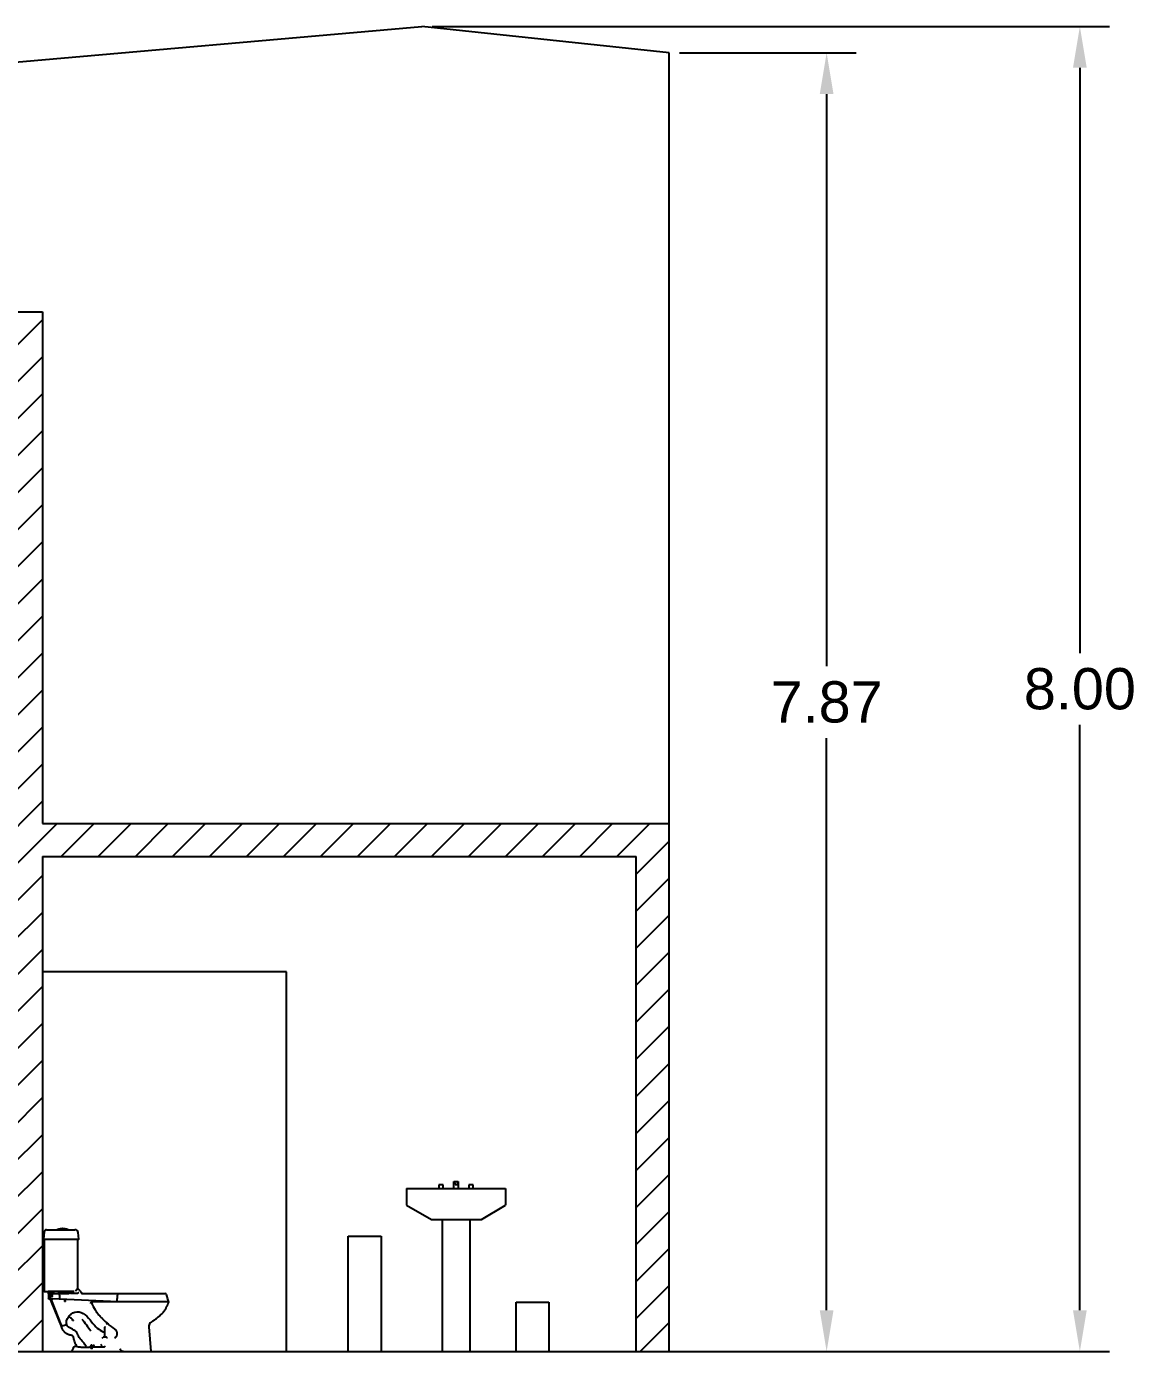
# Model space of a CAD drawing. Header units: millimetres. Extents: x 2164 to 32180, y 1376 to 2800.
# Drawn here: x 2209.88 to 2216.6, y 1376.67 to 1384.7 of the extents above; entities that cross this region are included whole.
import ezdxf

# ---------------------------------------------------------------- set-up
doc = ezdxf.new("R2010")
doc.units = ezdxf.units.MM
for name, color, linetype in [('Corte', 63, 'Continuous'), ('Corte muebles', 7, 'Continuous'), ('Cotas', 7, 'Continuous')]:
    doc.layers.add(name, color=color, linetype=linetype)
doc.styles.get("Standard").update_dxf_attribs({"font": 'arial.ttf'})
doc.dimstyles.get("Standard").update_dxf_attribs({"dimtxt": 0.25, "dimasz": 0.25, "dimexe": 0.18, "dimexo": 0.0625, "dimgap": 0.09, "dimtad": 0, "dimtih": 1, "dimtoh": 1, "dimzin": 0, "dimdsep": 46, "dimtxsty": 'Standard', "dimcen": 0.09, "dimadec": 0, "dimazin": 0, "dimtfac": 1, "dimtofl": 0, "dimtmove": 0, "dimatfit": 3, "dimfxl": 1, "dimtolj": 1, "dimtzin": 0, "dimarcsym": 0})

# ---------------------------------------------------------------- blocks, each defined once
blk = doc.blocks.new('drakar lateral')
at = {"linetype": 'Continuous'}
for p, q in [((10.657, 5.5924), (10.6525, 5.5491)), ((10.6846, 5.5469), (10.6544, 5.5469)), ((10.6566, 5.5469), (10.6566, 5.2358)), ((10.6716, 5.6055), (10.6827, 5.6055)), ((10.6827, 5.6055), (10.8312, 5.6055)), ((10.8332, 5.5469), (10.6846, 5.5469)), ((10.7446, 5.6082), (10.7944, 5.6082)), ((10.745, 5.6083), (10.7939, 5.6083)), ((10.745, 5.6083), (10.745, 5.6082)), ((10.7939, 5.6082), (10.7939, 5.6083)), ((10.8312, 5.6055), (10.8441, 5.6055)), ((10.8572, 5.5469), (10.8332, 5.5469)), ((10.865, 5.5469), (10.8572, 5.5469)), ((10.8618, 5.2431), (10.8618, 5.5469)), ((10.8669, 5.5491), (10.8628, 5.5887)), ((10.6635, 5.231), (10.6615, 5.231)), ((10.6635, 5.231), (10.6817, 5.231)), ((10.7171, 5.23), (10.681, 5.23)), ((10.681, 5.23), (10.681, 5.2271)), ((10.7171, 5.2271), (10.681, 5.2271)), ((10.8388, 5.231), (10.6817, 5.231)), ((10.6823, 5.2271), (10.6823, 5.2212)), ((10.683, 5.2212), (10.6823, 5.2212)), ((10.6828, 5.23), (10.6828, 5.231)), ((10.6828, 5.2178), (10.6828, 5.2212)), ((10.683, 5.2212), (10.683, 5.2271)), ((10.683, 5.2212), (10.6848, 5.2212)), ((10.6848, 5.2212), (10.6848, 5.2271)), ((10.6848, 5.2212), (10.6848, 5.2271)), ((10.6848, 5.2212), (10.6867, 5.2212)), ((10.6867, 5.2212), (10.6867, 5.2271)), ((10.6867, 5.2212), (10.7011, 5.2212)), ((10.6898, 5.231), (10.6889, 5.2301)), ((10.7092, 5.2301), (10.6889, 5.2301)), ((10.6889, 5.2301), (10.689, 5.23)), ((10.6903, 5.2204), (10.6889, 5.219)), ((10.6895, 5.2212), (10.6903, 5.2204)), ((10.7079, 5.2204), (10.6903, 5.2204)), ((10.7011, 5.2212), (10.7011, 5.2271)), ((10.7011, 5.2212), (10.7126, 5.2212)), ((10.7079, 5.2204), (10.7087, 5.2212)), ((10.7092, 5.219), (10.7079, 5.2204)), ((10.7092, 5.2301), (10.7084, 5.231)), ((10.7084, 5.2198), (10.7524, 5.2198)), ((10.7092, 5.23), (10.7092, 5.2301)), ((10.7126, 5.2212), (10.7126, 5.2271)), ((10.7144, 5.2212), (10.7126, 5.2212)), ((10.7144, 5.2212), (10.7144, 5.2271)), ((10.7158, 5.2212), (10.7144, 5.2212)), ((10.7158, 5.2212), (10.7158, 5.2271)), ((10.7171, 5.2271), (10.7171, 5.23)), ((10.7411, 5.231), (10.7411, 5.2294)), ((10.7793, 5.2294), (10.7411, 5.2294)), ((10.7524, 5.2198), (10.8062, 5.2198)), ((10.7555, 5.2294), (10.7534, 5.2285)), ((10.7792, 5.2285), (10.7534, 5.2285)), ((10.7534, 5.2285), (10.7557, 5.2274)), ((10.7557, 5.2274), (10.7534, 5.2263)), ((10.7796, 5.2263), (10.7534, 5.2263)), ((10.7534, 5.2263), (10.7557, 5.2252)), ((10.7557, 5.2252), (10.7534, 5.2242)), ((10.779, 5.2242), (10.7534, 5.2242)), ((10.7534, 5.2242), (10.7557, 5.2231)), ((10.7557, 5.2231), (10.7534, 5.222)), ((10.7796, 5.222), (10.7534, 5.222)), ((10.7534, 5.222), (10.7557, 5.221)), ((10.7557, 5.221), (10.7534, 5.2199)), ((10.7795, 5.2274), (10.7557, 5.2274)), ((10.7793, 5.2252), (10.7557, 5.2252)), ((10.7793, 5.2231), (10.7557, 5.2231)), ((10.7794, 5.221), (10.7557, 5.221)), ((10.7797, 5.2304), (10.779, 5.2297)), ((10.7882, 5.2297), (10.779, 5.2297)), ((10.779, 5.2297), (10.7797, 5.229)), ((10.7797, 5.229), (10.779, 5.2283)), ((10.7882, 5.2283), (10.779, 5.2283)), ((10.779, 5.2283), (10.7797, 5.2276)), ((10.7797, 5.2276), (10.779, 5.2269)), ((10.7882, 5.2269), (10.779, 5.2269)), ((10.779, 5.2269), (10.7797, 5.2262)), ((10.7797, 5.2262), (10.779, 5.2255)), ((10.7882, 5.2255), (10.779, 5.2255)), ((10.779, 5.2255), (10.7797, 5.2248)), ((10.7797, 5.2248), (10.779, 5.2242)), ((10.7882, 5.2242), (10.779, 5.2242)), ((10.779, 5.2242), (10.7797, 5.2235)), ((10.7797, 5.2235), (10.779, 5.2228)), ((10.7882, 5.2228), (10.779, 5.2228)), ((10.779, 5.2228), (10.7797, 5.2221)), ((10.7797, 5.2221), (10.779, 5.2214)), ((10.7882, 5.2214), (10.779, 5.2214)), ((10.779, 5.2214), (10.7797, 5.2207)), ((10.7797, 5.2207), (10.779, 5.22)), ((10.779, 5.22), (10.7797, 5.2193)), ((10.7791, 5.231), (10.7797, 5.2304)), ((10.7875, 5.2304), (10.7797, 5.2304)), ((10.7875, 5.229), (10.7797, 5.229)), ((10.7875, 5.2276), (10.7797, 5.2276)), ((10.7875, 5.2262), (10.7797, 5.2262)), ((10.7875, 5.2248), (10.7797, 5.2248)), ((10.7875, 5.2235), (10.7797, 5.2235)), ((10.7875, 5.2221), (10.7797, 5.2221)), ((10.7875, 5.2207), (10.7797, 5.2207)), ((10.7875, 5.2304), (10.7881, 5.231)), ((10.7882, 5.2297), (10.7875, 5.2304)), ((10.7875, 5.229), (10.7882, 5.2297)), ((10.7882, 5.2283), (10.7875, 5.229)), ((10.7875, 5.2276), (10.7882, 5.2283)), ((10.7882, 5.2269), (10.7875, 5.2276)), ((10.7875, 5.2262), (10.7882, 5.2269)), ((10.7882, 5.2255), (10.7875, 5.2262)), ((10.7875, 5.2248), (10.7882, 5.2255)), ((10.7882, 5.2242), (10.7875, 5.2248)), ((10.7875, 5.2235), (10.7882, 5.2242)), ((10.7882, 5.2228), (10.7875, 5.2235)), ((10.7875, 5.2221), (10.7882, 5.2228)), ((10.7882, 5.2214), (10.7875, 5.2221)), ((10.7875, 5.2207), (10.7882, 5.2214)), ((10.7882, 5.22), (10.7875, 5.2207)), ((10.7875, 5.2193), (10.7882, 5.22)), ((10.8128, 5.2263), (10.7876, 5.2263)), ((10.8128, 5.222), (10.7876, 5.222)), ((10.8104, 5.2274), (10.7877, 5.2274)), ((10.8104, 5.221), (10.7878, 5.221)), ((10.8159, 5.2294), (10.7879, 5.2294)), ((10.8104, 5.2252), (10.7879, 5.2252)), ((10.8104, 5.2231), (10.7879, 5.2231)), ((10.8128, 5.2285), (10.788, 5.2285)), ((10.8128, 5.2242), (10.7882, 5.2242)), ((10.8104, 5.2274), (10.8128, 5.2285)), ((10.8128, 5.2263), (10.8104, 5.2274)), ((10.8104, 5.2252), (10.8128, 5.2263)), ((10.8128, 5.2242), (10.8104, 5.2252)), ((10.8104, 5.2231), (10.8128, 5.2242)), ((10.8116, 5.2226), (10.8104, 5.2231)), ((10.8128, 5.2285), (10.8107, 5.2294)), ((10.8356, 5.2198), (10.8192, 5.2198)), ((10.8587, 5.2198), (10.8356, 5.2198)), ((10.8674, 5.2431), (10.8544, 5.2431)), ((10.8757, 5.2352), (10.8756, 5.2354)), ((10.8837, 5.2198), (11.1025, 5.2198)), ((11.1025, 5.2198), (11.3898, 5.2198)), ((10.6828, 5.2178), (10.6828, 5.1918)), ((10.6828, 5.1888), (10.6828, 5.1918)), ((10.6877, 5.1886), (10.6858, 5.1887)), ((10.7043, 5.1878), (10.6877, 5.1886)), ((10.7092, 5.219), (10.6889, 5.219)), ((10.6889, 5.219), (10.6903, 5.2176)), ((10.6903, 5.2176), (10.6889, 5.2163)), ((10.7092, 5.2163), (10.6889, 5.2163)), ((10.6889, 5.2163), (10.6903, 5.2149)), ((10.6903, 5.2149), (10.6889, 5.2135)), ((10.7092, 5.2135), (10.6889, 5.2135)), ((10.6889, 5.2135), (10.6903, 5.2121)), ((10.6903, 5.2121), (10.6889, 5.2107)), ((10.7092, 5.2107), (10.6889, 5.2107)), ((10.6889, 5.2107), (10.6903, 5.2094)), ((10.6903, 5.2094), (10.6889, 5.208)), ((10.7092, 5.208), (10.6889, 5.208)), ((10.6889, 5.208), (10.6903, 5.2066)), ((10.6903, 5.2066), (10.6889, 5.2052)), ((10.7092, 5.2052), (10.6889, 5.2052)), ((10.6889, 5.2052), (10.6903, 5.2038)), ((10.6903, 5.2038), (10.6889, 5.2024)), ((10.7092, 5.2024), (10.6889, 5.2024)), ((10.6889, 5.2024), (10.69, 5.2013)), ((10.7081, 5.2013), (10.69, 5.2013)), ((10.7079, 5.2176), (10.6903, 5.2176)), ((10.7079, 5.2149), (10.6903, 5.2149)), ((10.7079, 5.2121), (10.6903, 5.2121)), ((10.7079, 5.2094), (10.6903, 5.2094)), ((10.7079, 5.2066), (10.6903, 5.2066)), ((10.7079, 5.2038), (10.6903, 5.2038)), ((10.7078, 5.2013), (10.6904, 5.2013)), ((10.7053, 5.1709), (10.7002, 5.1837)), ((10.764, 5.016), (10.7024, 5.1698)), ((10.7117, 5.1818), (10.7042, 5.1872)), ((10.7504, 5.1855), (10.705, 5.1877)), ((10.7614, 5.0307), (10.7053, 5.1709)), ((10.7079, 5.2176), (10.7092, 5.219)), ((10.7092, 5.2163), (10.7079, 5.2176)), ((10.7079, 5.2149), (10.7092, 5.2163)), ((10.7092, 5.2135), (10.7079, 5.2149)), ((10.7079, 5.2121), (10.7092, 5.2135)), ((10.7092, 5.2107), (10.7079, 5.2121)), ((10.7079, 5.2094), (10.7092, 5.2107)), ((10.7092, 5.208), (10.7079, 5.2094)), ((10.7079, 5.2066), (10.7092, 5.208)), ((10.7092, 5.2052), (10.7079, 5.2066)), ((10.7079, 5.2038), (10.7092, 5.2052)), ((10.7092, 5.2024), (10.7079, 5.2038)), ((10.7081, 5.2013), (10.7092, 5.2024)), ((10.7497, 5.2099), (10.7497, 5.1886)), ((10.7497, 5.1886), (10.7497, 5.1886)), ((11.0605, 5.1705), (10.7504, 5.1855)), ((10.779, 5.1841), (10.7797, 5.1834)), ((10.7797, 5.1834), (10.779, 5.1827)), ((10.7882, 5.1827), (10.779, 5.1827)), ((10.779, 5.1827), (10.7797, 5.182)), ((10.7797, 5.182), (10.779, 5.1813)), ((10.7882, 5.1813), (10.779, 5.1813)), ((10.779, 5.1813), (10.7797, 5.1806)), ((10.7797, 5.1806), (10.779, 5.1799)), ((10.7882, 5.1799), (10.779, 5.1799)), ((10.779, 5.1799), (10.7797, 5.1793)), ((10.7875, 5.1834), (10.7797, 5.1834)), ((10.7875, 5.182), (10.7797, 5.182)), ((10.7875, 5.1806), (10.7797, 5.1806)), ((10.7875, 5.1793), (10.7797, 5.1793)), ((10.7797, 5.1793), (10.7807, 5.1714)), ((10.7865, 5.1714), (10.7807, 5.1714)), ((10.7865, 5.1714), (10.7875, 5.1793)), ((10.7875, 5.1834), (10.7878, 5.1837)), ((10.7882, 5.1827), (10.7875, 5.1834)), ((10.7875, 5.182), (10.7882, 5.1827)), ((10.7882, 5.1813), (10.7875, 5.182)), ((10.7875, 5.1806), (10.7882, 5.1813)), ((10.7882, 5.1799), (10.7875, 5.1806)), ((10.7875, 5.1793), (10.7882, 5.1799)), ((10.9405, 5.1594), (10.9433, 5.1687)), ((10.9433, 5.1762), (10.9433, 5.1744)), ((10.9433, 5.1744), (10.9548, 5.1744)), ((11.0974, 5.1687), (10.9433, 5.1687)), ((10.9439, 5.1705), (10.9434, 5.169)), ((10.9451, 5.1744), (10.9439, 5.1705)), ((10.9548, 5.1744), (10.9548, 5.1756)), ((10.9548, 5.1744), (10.9578, 5.1744)), ((10.9584, 5.1754), (10.9578, 5.1744)), ((11.0371, 5.1716), (11.038, 5.1715)), ((11.4126, 5.1687), (11.0974, 5.1687)), ((11.1017, 5.2131), (11.1017, 5.2131)), ((10.7632, 5.0161), (10.7621, 5.0205)), ((10.7633, 5.0157), (10.7638, 5.0164)), ((10.7663, 5.0169), (10.764, 5.016)), ((10.8315, 5.0567), (10.8315, 5.0567)), ((11.0258, 5.0143), (11.0258, 5.0144)), ((11.0258, 4.9852), (11.0258, 5.0143)), ((11.0258, 4.9554), (11.0258, 4.9852)), ((11.2917, 5.0167), (11.3047, 4.8678)), ((10.9397, 4.9017), (10.9391, 4.9012)), ((10.9396, 4.9017), (10.9391, 4.9012)), ((10.9391, 4.9012), (10.9391, 4.8956)), ((10.9397, 4.9017), (10.9396, 4.9017)), ((10.9415, 4.9017), (10.9397, 4.9017)), ((10.9432, 4.9017), (10.9415, 4.9017)), ((10.9421, 4.9012), (10.9421, 4.8956)), ((10.943, 4.9075), (10.9469, 4.9075)), ((10.9468, 4.9017), (10.9432, 4.9017)), ((10.9485, 4.9017), (10.9468, 4.9017)), ((10.948, 4.9012), (10.9468, 4.9017)), ((10.948, 4.9012), (10.948, 4.8956)), ((10.9503, 4.9017), (10.9485, 4.9017)), ((10.9503, 4.9017), (10.9503, 4.9017)), ((10.9508, 4.9012), (10.9503, 4.9017)), ((10.9508, 4.9012), (10.9503, 4.9017)), ((10.9508, 4.9012), (10.9508, 4.8956)), ((10.9587, 4.9061), (10.9587, 4.9061)), ((11.0055, 4.9061), (11.0018, 4.9106)), ((11.0058, 4.9056), (11.0055, 4.9061)), ((11.017, 4.9546), (11.0159, 4.9541)), ((11.024, 4.8969), (11.0301, 4.9019)), ((11.0358, 4.9535), (11.035, 4.954)), ((11.0926, 4.9562), (11.0921, 4.9558)), ((10.8325, 4.888), (10.824, 4.8678)), ((10.824, 4.8678), (11.1148, 4.8678)), ((10.8344, 4.8926), (10.8325, 4.888)), ((10.8563, 4.8975), (10.8417, 4.8975)), ((10.9325, 4.8947), (10.9325, 4.8939)), ((10.9574, 4.8939), (10.9325, 4.8939)), ((10.9573, 4.8948), (10.9326, 4.8948)), ((10.9387, 4.889), (10.9387, 4.8886)), ((10.939, 4.8956), (10.9398, 4.8948)), ((10.943, 4.8898), (10.9413, 4.8888)), ((10.9486, 4.8888), (10.9413, 4.8888)), ((10.9413, 4.8888), (10.9423, 4.8883)), ((10.9431, 4.8936), (10.9414, 4.8927)), ((10.9485, 4.8927), (10.9414, 4.8927)), ((10.9414, 4.8927), (10.9431, 4.8917)), ((10.9431, 4.8917), (10.9414, 4.8908)), ((10.9485, 4.8908), (10.9414, 4.8908)), ((10.9414, 4.8908), (10.943, 4.8898)), ((10.9428, 4.8939), (10.9431, 4.8936)), ((10.9469, 4.8898), (10.943, 4.8898)), ((10.9468, 4.8936), (10.9431, 4.8936)), ((10.9468, 4.8917), (10.9431, 4.8917)), ((10.9454, 4.8882), (10.9445, 4.8882)), ((10.9454, 4.8882), (10.9454, 4.8882)), ((10.9468, 4.8936), (10.9471, 4.8939)), ((10.9485, 4.8927), (10.9468, 4.8936)), ((10.9468, 4.8917), (10.9485, 4.8927)), ((10.9485, 4.8908), (10.9468, 4.8917)), ((10.9469, 4.8898), (10.9485, 4.8908)), ((10.9486, 4.8888), (10.9469, 4.8898)), ((10.9476, 4.8883), (10.9486, 4.8888)), ((10.9501, 4.8948), (10.9509, 4.8956)), ((10.9512, 4.8886), (10.9512, 4.889)), ((10.9521, 4.8956), (10.9566, 4.8961)), ((10.9566, 4.8961), (11.0074, 4.8961)), ((10.9574, 4.8939), (10.9574, 4.8947)), ((11.0225, 4.8963), (11.024, 4.8969)), ((11.1148, 4.8678), (11.1197, 4.8678)), ((11.1197, 4.8678), (11.1393, 4.8678)), ((11.1393, 4.8678), (11.1806, 4.8678)), ((11.1806, 4.8678), (11.3047, 4.8678))]:
    blk.add_line(p, q, dxfattribs=at)
for centre, radius, start, end in [((10.6544, 5.5489), 0.00195, 174, 270), ((10.6716, 5.5909), 0.0147, 90, 174), ((10.7748, 5.5041), 0.1084, 106.19422, 110.65836), ((10.7748, 5.5041), 0.1084, 92.8112, 105.92551), ((10.7642, 5.5041), 0.1084, 74.07449, 87.1888), ((10.7642, 5.5041), 0.1084, 69.34164, 73.80578), ((10.8441, 5.5868), 0.0187, 6, 90), ((10.865, 5.5489), 0.00195, 270, 6), ((10.6615, 5.2358), 0.00488, 180, 270), ((10.7196, 5.2298), 0.00993, 239.57645, 270), ((10.806, 5.227), 0.00716, 270.17216, 333.88958), ((10.8097, 5.2257), 0.00334, 325.77391, 352.72449), ((10.8202, 5.2236), 0.0073, 96.82618, 166.62639), ((10.8192, 5.2208), 0.000963, 241.78392, 272.70829), ((10.8588, 5.2215), 0.00166, 265.31592, 312.4534), ((10.864, 5.2312), 0.0124, 20, 73.94365), ((10.8977, 5.2432), 0.0234, 200, 270), ((11.1231, 5.2142), 0.0213, 164.76008, 182.93939), ((11.3898, 5.2099), 0.00993, 16.78251, 90.00135), ((10.6713, 5.1573), 0.0335, 42.3077, 69.98992), ((10.6713, 5.1573), 0.0335, 21.7993, 42.3077), ((11.1158, 5.2191), 0.1797, 197.47346, 213.69836), ((11.0611, 5.463), 0.2926, 269.88613, 277.18169), ((11.5146, 5.1507), 0.4176, 171.4043, 176.97494), ((11.3921, 5.441), 0.5348, 224.30288, 229.80277), ((10.7967, 5.0254), 0.0348, 189.08001, 196.12309), ((10.5048, 4.9771), 0.2645, 8.65463, 11.60921), ((11.2312, 2.9567), 2.1174, 101.89939, 102.67632), ((11.4525, 5.1167), 0.4388, 192.69377, 193.48028), ((10.8385, 5.5033), 0.5063, 292.74052, 293.43062), ((11.2678, 5.29), 0.3392, 228.30045, 237.45438), ((11.0695, 4.9768), 0.0316, 348.21454, 59.86417), ((11.323, 5.0197), 0.0314, 122.86769, 174.56104), ((11.3228, 5.0198), 0.0312, 164.31106, 169.63704), ((11.3228, 5.0198), 0.0312, 122.84078, 123.78092), ((10.9492, 4.9009), 0.0091, 133.11901, 175.06428), ((10.9394, 4.8984), 0.00388, 45.15498, 56.3267), ((10.946, 4.8934), 0.00871, 108.73862, 116.84887), ((10.9407, 4.9009), 0.0091, 4.93572, 46.88099), ((10.9507, 4.8986), 0.00373, 125.24042, 136.47801), ((10.9688, 4.8988), 0.0125, 144.20141, 192.7272), ((10.7698, 5.0426), 0.2331, 324.16232, 325.50849), ((10.3087, 5.8725), 1.1591, 307.22465, 307.59694), ((11.0253, 4.9116), 0.0438, 89.39981, 100.91558), ((11.0256, 4.9232), 0.0322, 73.15568, 89.73336), ((10.892, 5.1502), 0.279, 313.99827, 315.83858), ((10.8964, 5.1602), 0.2657, 261.32927, 266.74951), ((10.9116, 5.5872), 0.693, 267.49835, 270.12417), ((10.9159, 5.3637), 0.4695, 269.65433, 272.03428), ((10.9326, 4.8947), 0.0000977, 90, 180), ((10.941, 4.8973), 0.00252, 221.78618, 255.1563), ((10.9402, 4.8973), 0.00252, 284.84987, 318.20764), ((10.9453, 4.9017), 0.00688, 241.94093, 263.04437), ((10.9447, 4.9019), 0.00713, 277.33741, 297.67729), ((10.9498, 4.8971), 0.00236, 219.86352, 254.14657), ((10.9489, 4.8973), 0.00254, 287.0684, 318.92151), ((10.9159, 5.3637), 0.4695, 274.25886, 274.42203), ((10.9573, 4.8947), 0.0000977, 0, 90), ((11.0137, 4.9759), 0.0801, 265.50924, 276.35363), ((11.1124, 4.8727), 0.0103, 28.46305, 68.80908)]:
    blk.add_arc(centre, radius, start, end, dxfattribs=at)
for centre, major_axis, ratio, start_param, end_param in [((10.8203, 5.2235), (0.00113, -0.00736), 0.976801, 2.993761, 3.126154), ((10.9445, 4.8891), (0.00749, 0), 0.1223, 4.29271, 4.712389), ((10.9454, 4.8891), (0.00749, 0), 0.1223, 4.712389, 5.404659)]:
    blk.add_ellipse(centre, major_axis=major_axis, ratio=ratio, start_param=start_param, end_param=end_param, dxfattribs=at)
for points, knots in [([(10.7497, 5.2099), (10.7497, 5.2112), (10.7497, 5.2125), (10.75, 5.2149), (10.7502, 5.216), (10.7507, 5.2178), (10.751, 5.2186), (10.7517, 5.2196), (10.752, 5.2198), (10.7524, 5.2198)], [0, 0, 0, 0, 0.25, 0.25, 0.5, 0.5, 0.75, 0.75, 1, 1, 1, 1]), ([(10.8127, 5.2238), (10.8127, 5.2239), (10.8126, 5.2239), (10.8126, 5.2239), (10.8126, 5.2239), (10.8125, 5.2239), (10.8125, 5.2238), (10.8125, 5.2238)], [0, 0, 0, 0, 0.03125, 0.03125, 0.0625, 0.0625, 0.1179697, 0.1179697, 0.1179697, 0.1179697]), ([(10.8187, 5.22), (10.8182, 5.2202), (10.8177, 5.2205), (10.817, 5.2209), (10.8168, 5.221), (10.8163, 5.2213), (10.8161, 5.2214), (10.8154, 5.2218), (10.815, 5.222), (10.8145, 5.2224), (10.8143, 5.2225), (10.814, 5.2227), (10.8138, 5.2228), (10.8134, 5.223), (10.8132, 5.2232), (10.8128, 5.2234), (10.8127, 5.2236), (10.8125, 5.2237), (10.8125, 5.2238), (10.8125, 5.2238), (10.8125, 5.2238), (10.8125, 5.2238)], [0, 0, 0, 0, 0.125, 0.125, 0.1875, 0.1875, 0.25, 0.25, 0.375, 0.375, 0.4375, 0.4375, 0.5, 0.5, 0.625, 0.625, 0.75, 0.75, 0.875, 0.875, 0.8820303, 0.8820303, 0.8820303, 0.8820303]), ([(10.8508, 5.2327), (10.8508, 5.2328), (10.8509, 5.233), (10.8509, 5.2333), (10.8509, 5.2335), (10.851, 5.234), (10.8511, 5.2343), (10.8512, 5.235), (10.8512, 5.2353), (10.8514, 5.236), (10.8514, 5.2363), (10.8516, 5.2372), (10.8518, 5.2378), (10.852, 5.2387), (10.8521, 5.239), (10.8523, 5.2395), (10.8523, 5.2398), (10.8525, 5.2402), (10.8526, 5.2405), (10.8528, 5.2409), (10.8528, 5.2411), (10.8531, 5.2417), (10.8533, 5.242), (10.8535, 5.2424), (10.8536, 5.2425), (10.8538, 5.2427), (10.8539, 5.2428), (10.8541, 5.243), (10.8543, 5.2431), (10.8544, 5.2431)], [0, 0, 0, 0, 0.03125, 0.03125, 0.0625, 0.0625, 0.125, 0.125, 0.1875, 0.1875, 0.25, 0.25, 0.375, 0.375, 0.4375, 0.4375, 0.5, 0.5, 0.5625, 0.5625, 0.625, 0.625, 0.75, 0.75, 0.8125, 0.8125, 0.875, 0.875, 1, 1, 1, 1]), ([(10.8599, 5.2203), (10.8604, 5.2207), (10.8608, 5.2211), (10.8614, 5.2217), (10.8616, 5.2219), (10.8621, 5.2223), (10.8623, 5.2225), (10.8629, 5.2231), (10.8634, 5.2234), (10.864, 5.2239), (10.8642, 5.2241), (10.8646, 5.2244), (10.8648, 5.2245), (10.8653, 5.225), (10.8657, 5.2252), (10.8664, 5.2256), (10.8667, 5.2258), (10.8673, 5.226), (10.8675, 5.2261), (10.8678, 5.2262), (10.8679, 5.2262), (10.8681, 5.2262), (10.8681, 5.2262), (10.8682, 5.2262), (10.8683, 5.2262), (10.8683, 5.2262)], [0, 0, 0, 0, 0.125, 0.125, 0.1875, 0.1875, 0.25, 0.25, 0.375, 0.375, 0.4375, 0.4375, 0.5, 0.5, 0.625, 0.625, 0.75, 0.75, 0.875, 0.875, 0.9375, 0.9375, 0.96875, 0.96875, 1, 1, 1, 1]), ([(10.6919, 5.1899), (10.6923, 5.19), (10.693, 5.1904), (10.6939, 5.1906), (10.6945, 5.1906), (10.6956, 5.1904), (10.6971, 5.1898), (10.6993, 5.189), (10.7017, 5.1882), (10.7038, 5.1877), (10.7048, 5.1878), (10.705, 5.1878)], [0, 0, 0, 0, 0.09716, 0.262678, 0.364742, 0.463599, 0.571401, 0.700348, 0.858346, 0.980202, 1, 1, 1, 1]), ([(10.7009, 5.1879), (10.7016, 5.1879), (10.7022, 5.1879), (10.703, 5.1877), (10.7033, 5.1876), (10.7038, 5.1874), (10.704, 5.1873), (10.7042, 5.1872)], [0, 0, 0, 0, 0.5, 0.5, 0.75, 0.75, 1, 1, 1, 1]), ([(10.7497, 5.1886), (10.7496, 5.1884), (10.7496, 5.1882), (10.7497, 5.1878), (10.7497, 5.1876), (10.7497, 5.1873), (10.7497, 5.1871), (10.7498, 5.1868), (10.7498, 5.1866), (10.7499, 5.1863), (10.7499, 5.1862), (10.75, 5.186), (10.7501, 5.1859), (10.7502, 5.1857), (10.7502, 5.1856), (10.7503, 5.1856), (10.7504, 5.1855), (10.7504, 5.1855)], [0, 0, 0, 0, 0.125, 0.125, 0.25, 0.25, 0.375, 0.375, 0.5, 0.5, 0.625, 0.625, 0.75, 0.75, 0.875, 0.875, 1, 1, 1, 1]), ([(11.3059, 5.046), (11.3061, 5.0461), (11.3072, 5.0468), (11.3096, 5.0484), (11.3132, 5.0507), (11.3176, 5.0537), (11.3228, 5.0572), (11.3281, 5.061), (11.3335, 5.0649), (11.3384, 5.0686), (11.3431, 5.0722), (11.3474, 5.0757), (11.3519, 5.0793), (11.3573, 5.0838), (11.364, 5.0897), (11.3722, 5.0973), (11.3801, 5.1058), (11.3869, 5.1144), (11.3923, 5.1223), (11.3965, 5.1294), (11.3992, 5.1348), (11.4004, 5.1381), (11.4014, 5.1402), (11.4024, 5.1425), (11.4038, 5.1456), (11.4056, 5.1494), (11.4075, 5.1533), (11.4092, 5.1573), (11.4107, 5.1616), (11.4113, 5.164), (11.4116, 5.1655)], [0, 0, 0, 0, 0.002862, 0.023313, 0.045925, 0.075522, 0.112085, 0.151235, 0.185469, 0.223972, 0.254508, 0.284737, 0.316209, 0.350519, 0.403745, 0.46629, 0.537812, 0.597294, 0.650571, 0.699313, 0.745444, 0.767625, 0.777889, 0.787998, 0.809331, 0.834622, 0.865647, 0.903311, 0.948003, 1, 1, 1, 1]), ([(10.806, 5.0801), (10.8101, 5.0856), (10.8279, 5.1039), (10.896, 5.1197), (10.9529, 5.0279), (10.9989, 4.9901), (11.0258, 4.9852)], [0, 0, 0, 0, 0.063185, 0.230858, 0.619891, 1, 1, 1, 1]), ([(10.8315, 5.0567), (10.8307, 5.0614), (10.8214, 5.0695), (10.8119, 5.0761), (10.806, 5.0801)], [0, 0, 0, 0, 0.355849, 1, 1, 1, 1]), ([(10.8867, 5.0646), (10.8955, 5.0527), (10.9044, 5.0408), (10.9223, 5.0169), (10.9315, 5.005), (10.9409, 4.9928), (10.9411, 4.9925), (10.9413, 4.9922)], [0.0041754, 0.0041754, 0.0041754, 0.0041754, 0.25, 0.25, 0.5, 0.5, 0.5057923, 0.5057923, 0.5057923, 0.5057923]), ([(10.9638, 5.1236), (10.9659, 5.1202), (10.968, 5.1169), (10.974, 5.1079), (10.9781, 5.1023), (10.9867, 5.0917), (10.9912, 5.0866), (11.0003, 5.0767), (11.0049, 5.072), (11.0095, 5.0674)], [0.3018415, 0.3018415, 0.3018415, 0.3018415, 0.375, 0.375, 0.5, 0.5, 0.625, 0.625, 0.7449128, 0.7449128, 0.7449128, 0.7449128]), ([(10.7639, 5.0303), (10.7639, 5.0298), (10.7639, 5.0292), (10.7638, 5.0283), (10.7637, 5.028), (10.7636, 5.0276), (10.7635, 5.0275), (10.7632, 5.0274), (10.7631, 5.0275), (10.7628, 5.0278), (10.7626, 5.0281), (10.7624, 5.0286), (10.7622, 5.0288), (10.7619, 5.0296), (10.7616, 5.0301), (10.7614, 5.0307)], [0, 0, 0, 0, 0.25, 0.25, 0.375, 0.375, 0.4375, 0.4375, 0.5, 0.5, 0.625, 0.625, 0.75, 0.75, 1, 1, 1, 1]), ([(10.8563, 4.8975), (10.8537, 4.9015), (10.8512, 4.9058), (10.8485, 4.9112), (10.848, 4.9123), (10.8469, 4.9146), (10.8464, 4.9157), (10.8449, 4.9191), (10.844, 4.9214), (10.8414, 4.9283), (10.8399, 4.933), (10.8384, 4.939), (10.8382, 4.9402), (10.8376, 4.9427), (10.8374, 4.9439), (10.8367, 4.9475), (10.8363, 4.9499), (10.8357, 4.9541), (10.8352, 4.9557), (10.8341, 4.958), (10.8337, 4.9587), (10.8326, 4.9601), (10.8321, 4.9608), (10.8309, 4.962), (10.8302, 4.9625), (10.8288, 4.9635), (10.8281, 4.9639), (10.8265, 4.9647), (10.8257, 4.965), (10.824, 4.9655), (10.8232, 4.9656), (10.8205, 4.9659), (10.8188, 4.9662), (10.8154, 4.9669), (10.8138, 4.9672), (10.8106, 4.9681), (10.809, 4.9686), (10.8059, 4.9696), (10.8044, 4.9702), (10.8013, 4.9716), (10.7997, 4.9723), (10.7965, 4.9739), (10.7949, 4.9749), (10.7917, 4.9769), (10.79, 4.9781), (10.7866, 4.9806), (10.7848, 4.9821), (10.782, 4.9846), (10.781, 4.9857), (10.7788, 4.988), (10.7776, 4.9893), (10.7754, 4.992), (10.7743, 4.9934), (10.7722, 4.9965), (10.7711, 4.9981), (10.7692, 5.0014), (10.7683, 5.0031), (10.7666, 5.0067), (10.7658, 5.0085), (10.7644, 5.0121), (10.7638, 5.0139), (10.7633, 5.0157)], [0, 0, 0, 0, 0.105306, 0.105306, 0.132028, 0.132028, 0.158751, 0.158751, 0.212196, 0.212196, 0.319087, 0.319087, 0.345809, 0.345809, 0.372532, 0.372532, 0.425977, 0.425977, 0.463008, 0.463008, 0.481523, 0.481523, 0.500039, 0.500039, 0.516833, 0.516833, 0.533628, 0.533628, 0.550423, 0.550423, 0.567218, 0.567218, 0.603128, 0.603128, 0.639039, 0.639039, 0.67495, 0.67495, 0.71086, 0.71086, 0.746771, 0.746771, 0.782681, 0.782681, 0.818592, 0.818592, 0.854503, 0.854503, 0.875395, 0.875395, 0.896287, 0.896287, 0.917179, 0.917179, 0.938072, 0.938072, 0.958964, 0.958964, 0.979856, 0.979856, 1, 1, 1, 1]), ([(10.7665, 5.0225), (10.7665, 5.0225), (10.7665, 5.0225), (10.7664, 5.0226), (10.7663, 5.0226), (10.7662, 5.0227), (10.7662, 5.0228), (10.7661, 5.0229), (10.7661, 5.023), (10.766, 5.0232), (10.7659, 5.0234), (10.7658, 5.0237), (10.7657, 5.0239), (10.7655, 5.0244), (10.7654, 5.0247), (10.7652, 5.0254), (10.7651, 5.0258), (10.7648, 5.0268), (10.7646, 5.0275), (10.7643, 5.0289), (10.7641, 5.0296), (10.7639, 5.0303)], [0, 0, 0, 0, 0.03125, 0.03125, 0.0625, 0.0625, 0.09375, 0.09375, 0.125, 0.125, 0.1875, 0.1875, 0.25, 0.25, 0.375, 0.375, 0.5, 0.5, 0.75, 0.75, 1, 1, 1, 1]), ([(10.9113, 4.8973), (10.9055, 4.9071), (10.8955, 4.9266), (10.8668, 4.949), (10.861, 4.9727), (10.8554, 4.9843), (10.8395, 5.0031), (10.8036, 5.009), (10.7946, 5.0286)], [0, 0, 0, 0, 0.174032, 0.390433, 0.57464, 0.57464, 0.612794, 1, 1, 1, 1]), ([(10.8362, 5.0539), (10.836, 5.054), (10.8359, 5.054), (10.8356, 5.0542), (10.8355, 5.0543), (10.8351, 5.0545), (10.8349, 5.0547), (10.8341, 5.0552), (10.8336, 5.0554), (10.8328, 5.056), (10.8324, 5.0562), (10.8319, 5.0565), (10.8317, 5.0567), (10.8315, 5.0567)], [0, 0, 0, 0, 0.0625, 0.0625, 0.125, 0.125, 0.25, 0.25, 0.5, 0.5, 0.75, 0.75, 1, 1, 1, 1]), ([(11.2917, 5.0227), (11.2917, 5.0222), (11.2917, 5.0217), (11.2916, 5.0204), (11.2916, 5.0197), (11.2916, 5.0186), (11.2916, 5.0182), (11.2916, 5.0176), (11.2917, 5.0175), (11.2917, 5.0171), (11.2917, 5.0169), (11.2917, 5.0167)], [0.8325434, 0.8325434, 0.8325434, 0.8325434, 0.875, 0.875, 0.9375, 0.9375, 0.96875, 0.96875, 0.984375, 0.984375, 1, 1, 1, 1]), ([(11.3059, 5.046), (11.306, 5.0461), (11.3061, 5.0461), (11.3062, 5.0462), (11.3062, 5.0462)], [0, 0, 0, 0, 0.001044826, 0.002254191, 0.002254191, 0.002254191, 0.002254191]), ([(11.0074, 4.8961), (11.0075, 4.8965), (11.0076, 4.8969), (11.0077, 4.8976), (11.0078, 4.8979), (11.0078, 4.8983), (11.0078, 4.8985), (11.0078, 4.8992), (11.0077, 4.8997), (11.0076, 4.9003), (11.0076, 4.9005), (11.0075, 4.901), (11.0074, 4.9012), (11.0073, 4.9018), (11.0071, 4.9022), (11.0069, 4.9029), (11.0067, 4.9033), (11.0063, 4.9044), (11.006, 4.905), (11.0058, 4.9056)], [0, 0, 0, 0, 0.125, 0.125, 0.1875, 0.1875, 0.25, 0.25, 0.375, 0.375, 0.4375, 0.4375, 0.5, 0.5, 0.625, 0.625, 0.75, 0.75, 1, 1, 1, 1]), ([(11.0398, 4.9484), (11.0397, 4.9486), (11.0396, 4.9487), (11.0394, 4.9489), (11.0393, 4.949), (11.039, 4.9494), (11.0388, 4.9496), (11.0383, 4.9503), (11.0379, 4.9508), (11.0374, 4.9514), (11.0372, 4.9517), (11.0369, 4.9521), (11.0367, 4.9523), (11.0363, 4.9528), (11.036, 4.9532), (11.0358, 4.9535)], [0, 0, 0, 0, 0.0625, 0.0625, 0.125, 0.125, 0.25, 0.25, 0.5, 0.5, 0.625, 0.625, 0.75, 0.75, 1, 1, 1, 1]), ([(11.0926, 4.9562), (11.0928, 4.9564), (11.093, 4.9565), (11.0934, 4.9568), (11.0936, 4.9569), (11.094, 4.9572), (11.0942, 4.9574), (11.0945, 4.9577), (11.0945, 4.9577), (11.0947, 4.9579), (11.0947, 4.9579), (11.0948, 4.958), (11.0949, 4.958), (11.095, 4.9581), (11.095, 4.9582), (11.0951, 4.9582), (11.0951, 4.9583), (11.0952, 4.9583), (11.0952, 4.9583), (11.0953, 4.9585), (11.0954, 4.9586), (11.0957, 4.9589), (11.0959, 4.9591), (11.0962, 4.9596), (11.0964, 4.9599), (11.0968, 4.9604), (11.097, 4.9607), (11.0973, 4.9613), (11.0975, 4.9616), (11.0978, 4.9623), (11.098, 4.9627), (11.0982, 4.9632), (11.0983, 4.9634), (11.0984, 4.9638), (11.0985, 4.964), (11.0987, 4.9646), (11.0988, 4.965), (11.0992, 4.9662), (11.0995, 4.967), (11.0998, 4.9682), (11.1, 4.9686), (11.1002, 4.9695), (11.1003, 4.9699), (11.1004, 4.9703)], [0, 0, 0, 0, 0.0625, 0.0625, 0.125, 0.125, 0.1875, 0.1875, 0.21875, 0.21875, 0.234375, 0.234375, 0.25, 0.25, 0.265625, 0.265625, 0.273437, 0.273437, 0.28125, 0.28125, 0.3125, 0.3125, 0.375, 0.375, 0.4375, 0.4375, 0.5, 0.5, 0.5625, 0.5625, 0.625, 0.625, 0.65625, 0.65625, 0.6875, 0.6875, 0.75, 0.75, 0.875, 0.875, 0.9375, 0.9375, 1, 1, 1, 1]), ([(10.8344, 4.8926), (10.8345, 4.8928), (10.8346, 4.893), (10.8348, 4.8933), (10.8348, 4.8935), (10.8352, 4.894), (10.8354, 4.8943), (10.8359, 4.8949), (10.8361, 4.8952), (10.8367, 4.8957), (10.837, 4.8959), (10.8376, 4.8963), (10.838, 4.8965), (10.8387, 4.8969), (10.839, 4.897), (10.8401, 4.8973), (10.8409, 4.8975), (10.8417, 4.8975)], [0, 0, 0, 0, 0.0625, 0.0625, 0.125, 0.125, 0.25, 0.25, 0.375, 0.375, 0.5, 0.5, 0.625, 0.625, 0.75, 0.75, 1, 1, 1, 1]), ([(10.9415, 4.8883), (10.9409, 4.8883), (10.9399, 4.8884), (10.9387, 4.8886), (10.9381, 4.8887), (10.938, 4.8887), (10.938, 4.8887)], [0, 0, 0, 0, 0.2104933, 0.4250057, 0.5906606, 0.6875996, 0.6875996, 0.6875996, 0.6875996]), ([(10.9519, 4.8887), (10.9519, 4.8887), (10.9519, 4.8887), (10.9517, 4.8887), (10.951, 4.8885), (10.9504, 4.8885), (10.95, 4.8884)], [0.3986282, 0.3986282, 0.3986282, 0.3986282, 0.4489408, 0.5876156, 0.7944011, 1, 1, 1, 1]), ([(11.1393, 4.8678), (11.1384, 4.8678), (11.1374, 4.8678), (11.1359, 4.8678), (11.1354, 4.8678), (11.1347, 4.8678), (11.1345, 4.8678), (11.134, 4.8678), (11.1338, 4.8678), (11.133, 4.8679), (11.1325, 4.868), (11.1316, 4.8682), (11.1311, 4.8683), (11.1303, 4.8686), (11.1298, 4.8688), (11.129, 4.8692), (11.1286, 4.8694), (11.1274, 4.8702), (11.1267, 4.8707), (11.1257, 4.8716), (11.1254, 4.8719), (11.1248, 4.8726), (11.1245, 4.8729), (11.1237, 4.8739), (11.1232, 4.8746), (11.1223, 4.8761), (11.1219, 4.8768), (11.1215, 4.8776)], [0, 0, 0, 0, 0.125, 0.125, 0.1875, 0.1875, 0.21875, 0.21875, 0.25, 0.25, 0.3125, 0.3125, 0.375, 0.375, 0.4375, 0.4375, 0.5, 0.5, 0.625, 0.625, 0.6875, 0.6875, 0.75, 0.75, 0.875, 0.875, 1, 1, 1, 1])]:
    blk.add_open_spline(points, degree=3, knots=knots, dxfattribs=at)
for points in [[(10.6828, 5.1918), (10.6828, 5.1913), (10.6829, 5.1906), (10.6836, 5.1896), (10.6846, 5.1889), (10.6853, 5.1887), (10.6858, 5.1887)], [(10.9433, 5.1687), (10.9437, 5.1675), (10.9441, 5.1663), (10.9445, 5.1652)], [(11.4125, 5.1687), (11.408, 5.1834), (11.4036, 5.1981), (11.3992, 5.2128)], [(11.4125, 5.1687), (11.4122, 5.1675), (11.4119, 5.1664), (11.4116, 5.1653)], [(10.7946, 5.0286), (10.7882, 5.0425), (10.7937, 5.0636), (10.806, 5.0801)]]:
    blk.add_open_spline(points, degree=3, dxfattribs=at)
blk = doc.blocks.new('*D30')
at = {"layer": 'Cotas', "color": 0, "lineweight": -2, "transparency": 16777216}
for p, q in [((2213.8366, 1384.5359), (2214.9091, 1384.5359)), ((2214.7291, 1384.2859), (2214.7291, 1380.8186)), ((2214.7291, 1376.9159), (2214.7291, 1380.3833)), ((2213.8366, 1376.6659), (2214.9091, 1376.6659))]:
    blk.add_line(p, q, dxfattribs=at)
at = {"layer": 'Cotas', "color": 0, "transparency": 16777216}
for points in [[(2214.6874, 1384.2859), (2214.7707, 1384.2859), (2214.7291, 1384.5359)], [(2214.6874, 1376.9159), (2214.7707, 1376.9159), (2214.7291, 1376.6659)]]:
    blk.add_solid(points, dxfattribs=at)
at = {"layer": 'Defpoints', "color": 0, "transparency": 16777216}
for p in [(2213.7741, 1384.5359), (2213.7741, 1376.6659), (2214.7291, 1376.6659)]:
    blk.add_point(p, dxfattribs=at)
at = {"layer": 'Cotas', "color": 0, "transparency": 16777216, "insert": (2214.7291, 1380.6009), "char_height": 0.25, "attachment_point": 5}
blk.add_mtext('\\A1;7.87', dxfattribs=at)
blk = doc.blocks.new('*D31')
at = {"layer": 'Cotas', "color": 0, "lineweight": -2, "transparency": 16777216}
for p, q in [((2212.3366, 1384.6958), (2216.4444, 1384.6958)), ((2216.2644, 1384.4458), (2216.2644, 1380.8985)), ((2216.2644, 1376.9159), (2216.2644, 1380.4632)), ((2212.3366, 1376.6659), (2216.4444, 1376.6659))]:
    blk.add_line(p, q, dxfattribs=at)
at = {"layer": 'Cotas', "color": 0, "transparency": 16777216}
for points in [[(2216.2228, 1384.4458), (2216.3061, 1384.4458), (2216.2644, 1384.6958)], [(2216.2228, 1376.9159), (2216.3061, 1376.9159), (2216.2644, 1376.6659)]]:
    blk.add_solid(points, dxfattribs=at)
at = {"layer": 'Defpoints', "color": 0, "transparency": 16777216}
for p in [(2212.2741, 1384.6958), (2212.2741, 1376.6659), (2216.2644, 1376.6659)]:
    blk.add_point(p, dxfattribs=at)
at = {"layer": 'Cotas', "color": 0, "transparency": 16777216, "insert": (2216.2644, 1380.6809), "char_height": 0.25, "attachment_point": 5}
blk.add_mtext('\\A1;8.00', dxfattribs=at)

msp = doc.modelspace()

# ---------------------------------------------------------------- hatches: boundary and pattern name
at = {"layer": 'Corte muebles'}
h = msp.add_hatch(dxfattribs=at)
h.set_pattern_fill('ANSI31', color=256, scale=0.05)
h.set_pattern_definition([(45, (0, 0.7), (-0.1122532015, 0.1122532015), [])])
h.paths.add_polyline_path([(2205.5741, 1382.8659), (2209.7741, 1382.8659), (2209.7741, 1379.8659), (2207.9963, 1379.8659), (2208.3074, 1379.6659), (2209.7741, 1379.6659), (2209.7741, 1379.1779), (2209.7811, 1379.1779), (2209.7811, 1379.1066), (2209.7741, 1376.6659), (2209.9741, 1376.6659), (2209.9741, 1379.6659), (2213.5741, 1379.6659), (2213.5741, 1376.6659), (2213.7741, 1376.6659), (2213.7741, 1379.8659), (2209.9741, 1379.8659), (2209.9741, 1382.8659), (2209.9741, 1382.9659), (2200.5741, 1382.9659), (2200.5741, 1383.6722), (2200.2741, 1383.6459), (2200.2741, 1376.6659), (2200.5741, 1376.6659), (2200.5741, 1379.6659), (2205.4741, 1379.6659), (2205.4741, 1376.6659), (2205.5741, 1376.6659), (2205.5741, 1379.6659), (2206.3474, 1379.6659), (2206.3466, 1379.7906), (2206.3466, 1379.8659), (2205.5741, 1379.8659)])
h.paths.add_polyline_path([(2200.5741, 1382.8659), (2205.4741, 1382.8659), (2205.4741, 1379.8659), (2200.5741, 1379.8659)], flags=16)
h.paths.add_polyline_path([(2207.1659, 1379.8659), (2206.6897, 1379.8659), (2207.0008, 1379.6659), (2207.1659, 1379.6659)], flags=17)
h.paths.add_polyline_path([(2206.6897, 1379.8659), (2206.5341, 1379.8659), (2206.5341, 1379.7259), (2206.8141, 1379.7259), (2206.8141, 1379.6659), (2207.0008, 1379.6659)], flags=17)
h.paths.add_polyline_path([(2207.8929, 1379.8161), (2207.8154, 1379.8659), (2207.3041, 1379.8659), (2207.3041, 1379.6659), (2207.8929, 1379.6659)], flags=17)
h.paths.add_polyline_path([(2207.2129, 1379.8659), (2207.1659, 1379.8659), (2207.1659, 1379.6659), (2207.2148, 1379.6659)], flags=17)
h.paths.add_polyline_path([(2207.3041, 1379.8659), (2207.2629, 1379.8659), (2207.2648, 1379.6659), (2207.3041, 1379.6659)], flags=17)
h.paths.add_polyline_path([(2207.9355, 1379.8337), (2207.8854, 1379.8659), (2207.8154, 1379.8659), (2207.8929, 1379.8161), (2207.8929, 1379.6659), (2207.9371, 1379.6659)], flags=17)
h.paths.add_polyline_path([(2207.9858, 1379.8014), (2207.9871, 1379.6659), (2208.0417, 1379.6659), (2208.0417, 1379.7205), (2208.1265, 1379.6659), (2208.1965, 1379.6659)], flags=17)

# ---------------------------------------------------------------- linework, layer by layer
at = {"layer": 'Corte'}
for p, q in [((2200.2741, 1383.6459), (2212.2741, 1384.6958)), ((2213.7741, 1384.5359), (2212.2741, 1384.6958)), ((2213.7741, 1376.6659), (2213.7741, 1384.5359)), ((2200.5741, 1382.9659), (2209.9741, 1382.9659)), ((2209.9741, 1382.9659), (2209.9741, 1382.8659)), ((2209.9741, 1382.8659), (2209.9741, 1379.8659)), ((2209.9741, 1379.8659), (2213.7741, 1379.8659)), ((2209.9741, 1379.6659), (2213.5741, 1379.6659)), ((2209.9741, 1379.6659), (2209.9741, 1376.6659)), ((2213.5741, 1376.6659), (2213.5741, 1379.6659)), ((2200.2741, 1376.6659), (2213.7741, 1376.6659))]:
    msp.add_line(p, q, dxfattribs=at)
at = {"layer": 'Corte muebles'}
for p, q in [((2211.4541, 1378.9659), (2209.9741, 1378.9659)), ((2211.4541, 1376.6659), (2211.4541, 1378.9659)), ((2212.4694, 1377.6533), (2212.4694, 1377.6965)), ((2212.4694, 1377.6965), (2212.4958, 1377.6965)), ((2212.4694, 1377.6965), (2212.4774, 1377.6784)), ((2212.4903, 1377.6784), (2212.4958, 1377.6965)), ((2212.4958, 1377.6965), (2212.4958, 1377.6533)), ((2212.1825, 1377.6533), (2212.7825, 1377.6533)), ((2212.1825, 1377.6533), (2212.1825, 1377.5533)), ((2212.4041, 1377.6767), (2212.3782, 1377.6767)), ((2212.3782, 1377.6767), (2212.3782, 1377.6533)), ((2212.4041, 1377.6533), (2212.4041, 1377.6767)), ((2212.4774, 1377.6784), (2212.4903, 1377.6784)), ((2212.5851, 1377.6767), (2212.5593, 1377.6767)), ((2212.5593, 1377.6767), (2212.5593, 1377.6533)), ((2212.5851, 1377.6533), (2212.5851, 1377.6767)), ((2212.7825, 1377.6533), (2212.7825, 1377.5533)), ((2212.1825, 1377.5533), (2212.3337, 1377.4659)), ((2212.6358, 1377.4659), (2212.7825, 1377.5533)), ((2212.3337, 1377.4659), (2212.6358, 1377.4659)), ((2212.3979, 1377.4659), (2212.3979, 1376.6659)), ((2212.5647, 1377.4659), (2212.5647, 1376.6659)), ((2211.8274, 1376.6659), (2211.8274, 1377.3659)), ((2211.8274, 1377.3659), (2212.0274, 1377.3659)), ((2212.0274, 1377.3659), (2212.0274, 1376.6659)), ((2212.8457, 1376.6659), (2212.8457, 1376.9659)), ((2212.8457, 1376.9659), (2213.0457, 1376.9659)), ((2213.0457, 1376.9659), (2213.0457, 1376.6659))]:
    msp.add_line(p, q, dxfattribs=at)

# ---------------------------------------------------------------- block references
msp.add_blockref('drakar lateral', (2199.3274, 1371.7981))

# ---------------------------------------------------------------- dimensions: what is measured, and where the dimension line sits
at = {"layer": 'Cotas'}
dim = msp.add_linear_dim(base=(2216.2644, 1376.6659), p1=(2212.2741, 1384.6958), p2=(2212.2741, 1376.6659), angle=90, text='8.00', dimstyle='Standard', dxfattribs=at)
dim.commit()
dim.dimension.update_dxf_attribs({"geometry": '*D31', "text_midpoint": (2216.2644, 1380.6809)})
dim = msp.add_linear_dim(base=(2214.7291, 1376.6659), p1=(2213.7741, 1384.5359), p2=(2213.7741, 1376.6659), angle=90, dimstyle='Standard', dxfattribs=at)
dim.commit()
dim.dimension.update_dxf_attribs({"geometry": '*D30', "text_midpoint": (2214.7291, 1380.6009)})

doc.saveas('drawing.dxf')
